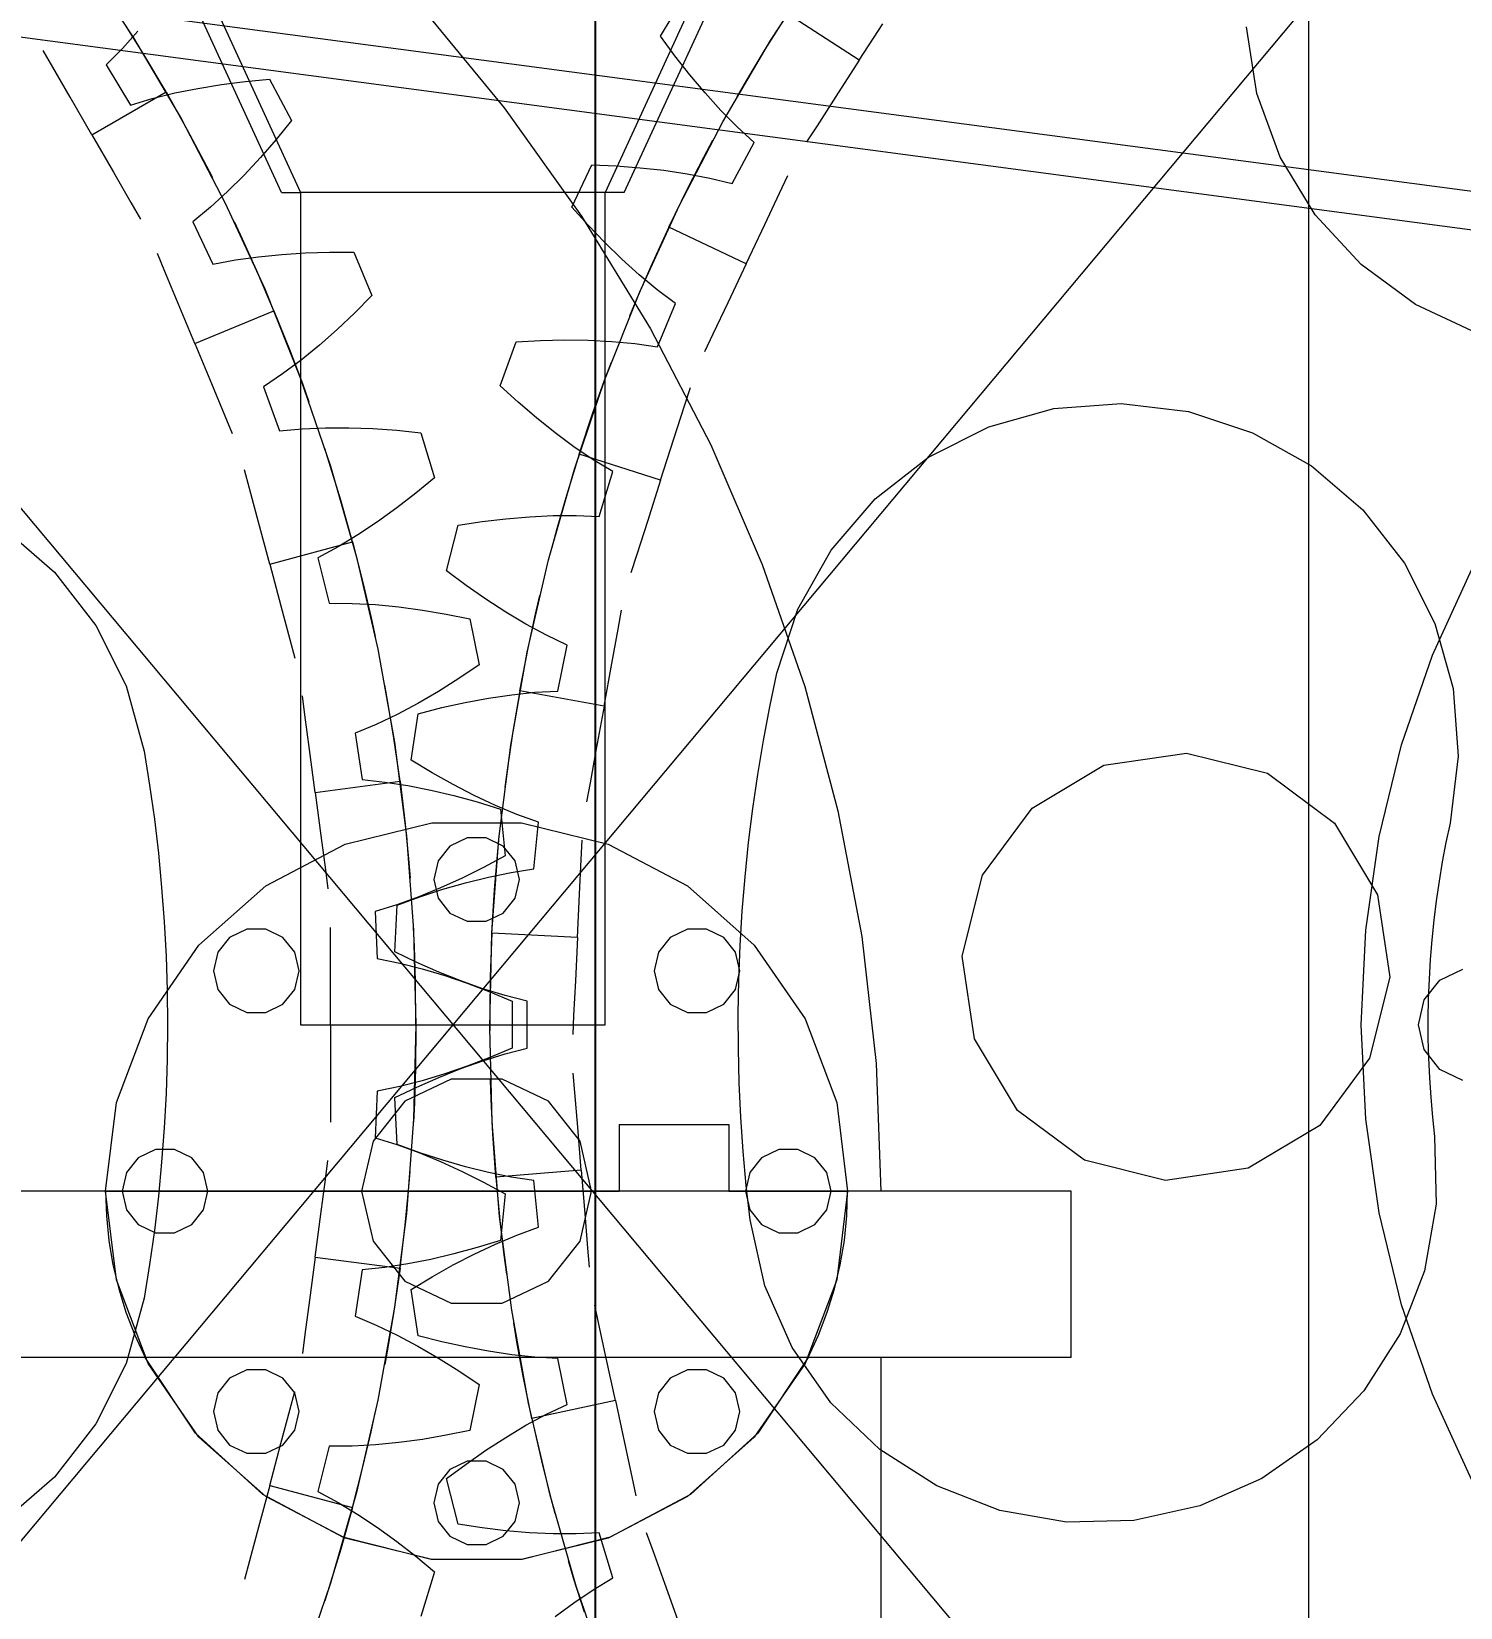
# Model space of a CAD drawing. Header units: millimetres. Extents: x -1970 to 59977, y -50268 to 6837.
# Drawn here: x 25639.6 to 25940, y 1602.5 to 1933.8 of the extents above; entities that cross this region are included whole.
import ezdxf

# ---------------------------------------------------------------- set-up
doc = ezdxf.new("R2010")
doc.units = ezdxf.units.MM
doc.layers.add('COTAS_P', color=1, linetype='Continuous', lineweight=0)
doc.layers.add('lateral_briquetadora', color=7, linetype='Continuous', lineweight=0)
doc.dimstyles.new('R19_100', dxfattribs={"dimtxt": 250, "dimasz": 150, "dimexe": 150, "dimexo": 80, "dimgap": 100, "dimtad": 1, "dimtih": 1, "dimtoh": 1, "dimdsep": 46, "dimcen": 0.09, "dimadec": 0, "dimazin": 0, "dimtfac": 1, "dimtdec": 4, "dimtofl": 0, "dimtmove": 0, "dimatfit": 3, "dimfxl": 1, "dimtolj": 1, "dimtzin": 0, "dimarcsym": 0})

# ---------------------------------------------------------------- blocks, each defined once
blk = doc.blocks.new('*D5')
at = {"layer": 'COTAS_P', "color": 0, "lineweight": -2, "transparency": 16777216}
for p, q in [((25438.19, 3195.06), (25908.19, 3195.06)), ((25758.19, 150), (25758.19, 3045.06)), ((25438.19, 0), (25908.19, 0))]:
    blk.add_line(p, q, dxfattribs=at)
at = {"layer": 'COTAS_P', "color": 0, "transparency": 16777216}
for points in [[(25733.19, 3045.06), (25783.19, 3045.06), (25758.19, 3195.06)], [(25733.19, 150), (25783.19, 150), (25758.19, 0)]]:
    blk.add_solid(points, dxfattribs=at)
at = {"layer": 'Defpoints', "color": 0, "transparency": 16777216}
for p in [(25358.19, 3195.06), (25758.19, 3195.06), (25358.19, 0)]:
    blk.add_point(p, dxfattribs=at)
blk = doc.blocks.new('*D6')
at = {"layer": 'COTAS_P', "color": 0, "lineweight": -2, "transparency": 16777216}
for p, q in [((25128.19, 1262), (25128.19, 2232)), ((27628.19, 1262), (27628.19, 2232)), ((25278.19, 2082), (27478.19, 2082))]:
    blk.add_line(p, q, dxfattribs=at)
at = {"layer": 'COTAS_P', "color": 0, "transparency": 16777216}
for points in [[(25278.19, 2107), (25278.19, 2057), (25128.19, 2082)], [(27478.19, 2107), (27478.19, 2057), (27628.19, 2082)]]:
    blk.add_solid(points, dxfattribs=at)
at = {"layer": 'Defpoints', "color": 0, "transparency": 16777216}
for p in [(27628.19, 2082), (25128.19, 1182), (27628.19, 1182)]:
    blk.add_point(p, dxfattribs=at)

msp = doc.modelspace()

# ---------------------------------------------------------------- linework, layer by layer
at = {"layer": 'lateral_briquetadora'}
for p, q in [((25692.187, 1900), (25609.187, 2080)), ((25613.187, 2080), (25696.187, 1900)), ((25843.187, 2080), (25760.187, 1900)), ((25764.187, 1900), (25847.187, 2080)), ((27115.163, 1744.478), (25368.852, 1976.313)), ((27114.11, 1736.548), (25367.799, 1968.382)), ((25650.131, 1949.08), (25661.067, 1932.486)), ((25794.978, 1931.959), (25805.888, 1948.57)), ((25548.187, 1940), (25908.187, 1510)), ((25908.187, 1940), (25548.187, 1510)), ((25721.063, 1939.592), (25738.977, 1917.784)), ((25771.864, 1932.823), (25776.934, 1941.281)), ((25908.187, 1510), (25908.187, 1940)), ((25663.237, 1928.964), (25659.378, 1935.172)), ((25798.521, 1937.557), (25793.672, 1929.841)), ((25813.649, 1927.803), (25798.521, 1937.557)), ((25813.649, 1927.803), (25818.586, 1935.461)), ((25661.966, 1933.879), (25658.707, 1930.245)), ((25661.067, 1932.486), (25671.149, 1915.36)), ((25774.892, 1928.701), (25771.864, 1932.823)), ((25784.923, 1914.816), (25794.978, 1931.959)), ((25897.257, 1920.774), (25895.082, 1934.819)), ((25644.087, 1926.344), (25642.06, 1929.856)), ((25658.707, 1930.245), (25655.317, 1926.816)), ((25667.885, 1921.125), (25663.237, 1928.964)), ((25778.015, 1924.725), (25774.892, 1928.701)), ((25793.672, 1929.841), (25789.913, 1923.572)), ((25647.741, 1920.016), (25644.087, 1926.344)), ((25655.317, 1926.816), (25660.381, 1918.368)), ((25813.649, 1927.803), (25808.711, 1920.145)), ((25669.744, 1920.902), (25674.586, 1921.874)), ((25674.586, 1921.874), (25679.52, 1922.673)), ((25679.52, 1922.673), (25684.536, 1923.307)), ((25684.536, 1923.307), (25689.629, 1923.786)), ((25689.629, 1923.786), (25694.277, 1915.089)), ((25781.237, 1920.903), (25778.015, 1924.725)), ((25789.913, 1923.572), (25787.876, 1920.06)), ((25652.297, 1912.125), (25647.741, 1920.016)), ((25652.297, 1912.125), (25667.885, 1921.125)), ((25660.381, 1918.368), (25665.003, 1919.742)), ((25665.003, 1919.742), (25669.744, 1920.902)), ((25667.885, 1921.125), (25672.35, 1913.18)), ((25784.56, 1917.249), (25781.237, 1920.903)), ((25808.711, 1920.145), (25804.752, 1914.004)), ((25902.13, 1907.423), (25897.257, 1920.774)), ((25671.149, 1915.36), (25680.35, 1897.745)), ((25738.977, 1917.784), (25755.219, 1895)), ((25787.993, 1913.78), (25784.56, 1917.249)), ((25652.297, 1912.125), (25656.852, 1904.234)), ((25672.35, 1913.18), (25675.797, 1906.734)), ((25694.277, 1915.089), (25691.051, 1911.12)), ((25775.75, 1897.187), (25784.923, 1914.816)), ((25791.547, 1910.521), (25787.993, 1913.78)), ((25804.752, 1914.004), (25802.554, 1910.596)), ((25691.051, 1911.12), (25687.736, 1907.302)), ((25780.927, 1907.404), (25782.834, 1910.988)), ((25786.904, 1901.835), (25791.547, 1910.521)), ((25675.797, 1906.734), (25677.659, 1903.127)), ((25687.736, 1907.302), (25684.331, 1903.643)), ((25753.209, 1896.897), (25757.426, 1905.811)), ((25757.426, 1905.811), (25762.535, 1905.583)), ((25762.535, 1905.583), (25767.577, 1905.196)), ((25777.589, 1900.901), (25780.927, 1907.404)), ((25909.514, 1895.279), (25902.13, 1907.423)), ((25656.852, 1904.234), (25660.506, 1897.906)), ((25684.331, 1903.643), (25680.832, 1900.157)), ((25767.577, 1905.196), (25772.544, 1904.64)), ((25772.544, 1904.64), (25777.428, 1903.907)), ((25777.428, 1903.907), (25782.22, 1902.98)), ((25782.22, 1902.98), (25786.904, 1901.835)), ((25796.888, 1899.855), (25798.622, 1903.52)), ((25680.832, 1900.157), (25677.233, 1896.86)), ((25692.187, 1900), (25696.187, 1900)), ((25760.187, 1900), (25696.187, 1900)), ((25696.187, 1900), (25696.187, 1725)), ((25764.187, 1900), (25760.187, 1900)), ((25760.187, 1725), (25760.187, 1900)), ((25773.597, 1892.708), (25777.589, 1900.901)), ((25793.764, 1893.249), (25796.888, 1899.855)), ((25660.506, 1897.906), (25662.533, 1894.394)), ((25677.233, 1896.86), (25673.523, 1893.78)), ((25680.35, 1897.745), (25688.648, 1879.686)), ((25756.627, 1893.091), (25753.209, 1896.897)), ((25767.481, 1879.115), (25775.75, 1897.187)), ((25673.523, 1893.78), (25677.734, 1884.876)), ((25683.978, 1890.144), (25682.25, 1893.818)), ((25755.219, 1895), (25769.717, 1871.338)), ((25760.125, 1889.44), (25756.627, 1893.091)), ((25773.597, 1892.708), (25769.796, 1884.426)), ((25789.869, 1885.012), (25773.597, 1892.708)), ((25789.869, 1885.012), (25793.764, 1893.249)), ((25919.126, 1884.809), (25909.514, 1895.279)), ((25686.993, 1883.486), (25683.978, 1890.144)), ((25763.705, 1885.953), (25760.125, 1889.44)), ((25667.665, 1883.388), (25666.114, 1887.134)), ((25677.734, 1884.876), (25682.469, 1885.79)), ((25682.469, 1885.79), (25687.301, 1886.481)), ((25687.301, 1886.481), (25692.216, 1886.973)), ((25692.216, 1886.973), (25697.204, 1887.284)), ((25697.204, 1887.284), (25702.258, 1887.424)), ((25702.258, 1887.424), (25707.373, 1887.401)), ((25707.373, 1887.401), (25711.147, 1878.29)), ((25767.371, 1882.642), (25763.705, 1885.953)), ((25670.462, 1876.637), (25667.665, 1883.388)), ((25690.578, 1875.108), (25686.993, 1883.486)), ((25769.796, 1884.426), (25766.888, 1877.72)), ((25771.127, 1879.526), (25767.371, 1882.642)), ((25789.869, 1885.012), (25785.973, 1876.776)), ((25930.595, 1876.416), (25919.126, 1884.809)), ((25688.648, 1879.686), (25696.02, 1861.23)), ((25760.138, 1860.648), (25767.481, 1879.115)), ((25774.984, 1876.632), (25771.127, 1879.526)), ((25673.948, 1868.219), (25670.462, 1876.637)), ((25711.147, 1878.29), (25707.546, 1874.657)), ((25766.888, 1877.72), (25765.327, 1873.972)), ((25771.215, 1867.532), (25774.984, 1876.632)), ((25785.973, 1876.776), (25782.849, 1870.17)), ((25943.482, 1870.421), (25930.595, 1876.416)), ((25673.948, 1868.219), (25690.578, 1875.108)), ((25690.578, 1875.108), (25693.968, 1866.648)), ((25707.546, 1874.657), (25703.873, 1871.182)), ((25703.873, 1871.182), (25700.126, 1867.875)), ((25741.488, 1868.6), (25746.596, 1868.874)), ((25746.596, 1868.874), (25751.651, 1868.982)), ((25751.651, 1868.982), (25756.648, 1868.916)), ((25756.648, 1868.916), (25761.581, 1868.665)), ((25769.717, 1871.338), (25782.41, 1846.9)), ((25782.849, 1870.17), (25781.115, 1866.505)), ((25673.948, 1868.219), (25677.435, 1859.801)), ((25693.968, 1866.648), (25696.544, 1859.807)), ((25700.126, 1867.875), (25696.303, 1864.748)), ((25738.166, 1859.315), (25741.488, 1868.6)), ((25761.581, 1868.665), (25766.441, 1868.213)), ((25766.441, 1868.213), (25771.215, 1867.532)), ((25696.303, 1864.748), (25692.398, 1861.82)), ((25760.09, 1860.517), (25761.512, 1864.319)), ((25677.435, 1859.801), (25680.232, 1853.051)), ((25692.398, 1861.82), (25688.404, 1859.118)), ((25688.404, 1859.118), (25691.722, 1849.845)), ((25696.02, 1861.23), (25702.448, 1842.425)), ((25696.544, 1859.807), (25697.919, 1855.988)), ((25741.941, 1855.863), (25738.166, 1859.315)), ((25753.74, 1841.832), (25760.138, 1860.648)), ((25757.628, 1853.634), (25760.09, 1860.517)), ((25776.9, 1855.116), (25778.14, 1858.976)), ((25745.78, 1852.572), (25741.941, 1855.863)), ((25854.557, 1854.548), (25868.729, 1855.619)), ((25868.729, 1855.619), (25882.838, 1853.905)), ((25680.232, 1853.051), (25681.783, 1849.304)), ((25749.684, 1849.453), (25745.78, 1852.572)), ((25754.74, 1844.99), (25757.628, 1853.634)), ((25774.664, 1848.159), (25776.9, 1855.116)), ((25840.866, 1850.733), (25854.557, 1854.548)), ((25882.838, 1853.905), (25896.341, 1849.471)), ((25691.722, 1849.845), (25696.523, 1850.29)), ((25696.523, 1850.29), (25701.4, 1850.504)), ((25701.4, 1850.504), (25706.339, 1850.512)), ((25706.339, 1850.512), (25711.333, 1850.333)), ((25711.333, 1850.333), (25716.377, 1849.977)), ((25716.377, 1849.977), (25721.465, 1849.452)), ((25721.465, 1849.452), (25724.328, 1840.015)), ((25753.657, 1846.517), (25749.684, 1849.453)), ((25828.183, 1844.32), (25840.866, 1850.733)), ((25896.341, 1849.471), (25908.72, 1842.488)), ((25702.49, 1842.292), (25701.256, 1846.159)), ((25757.7, 1843.784), (25753.657, 1846.517)), ((25771.877, 1839.484), (25774.664, 1848.159)), ((25782.41, 1846.9), (25793.244, 1821.79)), ((25702.448, 1842.425), (25707.915, 1823.318)), ((25704.61, 1835.296), (25702.49, 1842.292)), ((25754.74, 1844.99), (25752.053, 1836.283)), ((25771.877, 1839.484), (25754.74, 1844.99)), ((25761.822, 1841.282), (25757.7, 1843.784)), ((25816.994, 1835.556), (25828.183, 1844.32)), ((25908.72, 1842.488), (25919.498, 1833.225)), ((25685.435, 1837.722), (25684.385, 1841.639)), ((25724.328, 1840.015), (25720.388, 1836.753)), ((25748.303, 1822.717), (25753.74, 1841.832)), ((25758.963, 1831.857), (25761.822, 1841.282)), ((25771.877, 1839.484), (25769.09, 1830.809)), ((25687.326, 1830.664), (25685.435, 1837.722)), ((25720.388, 1836.753), (25716.393, 1833.655)), ((25752.053, 1836.283), (25750.045, 1829.254)), ((25707.071, 1826.522), (25704.61, 1835.296)), ((25716.393, 1833.655), (25712.34, 1830.73)), ((25807.731, 1824.777), (25816.994, 1835.556)), ((25919.498, 1833.225), (25928.263, 1822.036)), ((25633.684, 1829.456), (25644.429, 1820.153)), ((25689.684, 1821.863), (25687.326, 1830.664)), ((25712.34, 1830.73), (25708.228, 1827.994)), ((25726.879, 1820.439), (25729.275, 1830.005)), ((25729.275, 1830.005), (25734.331, 1830.778)), ((25734.331, 1830.778), (25739.352, 1831.382)), ((25739.352, 1831.382), (25744.331, 1831.806)), ((25744.331, 1831.806), (25749.265, 1832.04)), ((25750.045, 1829.254), (25748.986, 1825.335)), ((25749.265, 1832.04), (25754.146, 1832.066)), ((25754.146, 1832.066), (25758.963, 1831.857)), ((25769.09, 1830.809), (25766.855, 1823.853)), ((25689.684, 1821.863), (25707.071, 1826.522)), ((25708.228, 1827.994), (25704.055, 1825.462)), ((25707.071, 1826.522), (25709.327, 1817.692)), ((25704.055, 1825.462), (25699.815, 1823.165)), ((25699.815, 1823.165), (25702.208, 1813.611)), ((25707.915, 1823.318), (25712.407, 1803.959)), ((25743.841, 1803.351), (25748.303, 1822.717)), ((25766.855, 1823.853), (25765.614, 1819.992)), ((25800.748, 1812.398), (25807.731, 1824.777)), ((25644.429, 1820.153), (25653.152, 1808.933)), ((25689.684, 1821.863), (25692.043, 1813.062)), ((25730.974, 1817.374), (25726.879, 1820.439)), ((25793.244, 1821.79), (25802.172, 1796.116)), ((25928.263, 1822.036), (25934.676, 1809.353)), ((25934.158, 1802.677), (25942.42, 1820.769)), ((25709.327, 1817.692), (25710.988, 1810.574)), ((25735.117, 1814.475), (25730.974, 1817.374)), ((25692.043, 1813.062), (25693.934, 1806.004)), ((25702.208, 1813.611), (25707.03, 1813.583)), ((25707.03, 1813.583), (25711.904, 1813.318)), ((25711.904, 1813.318), (25716.82, 1812.843)), ((25716.82, 1812.843), (25721.773, 1812.174)), ((25739.308, 1811.754), (25735.117, 1814.475)), ((25745.55, 1811.311), (25746.464, 1815.266)), ((25710.988, 1810.574), (25711.853, 1806.608)), ((25721.773, 1812.174), (25726.758, 1811.325)), ((25726.758, 1811.325), (25731.77, 1810.305)), ((25731.77, 1810.305), (25733.694, 1800.633)), ((25743.549, 1809.222), (25739.308, 1811.754)), ((25747.842, 1806.898), (25743.549, 1809.222)), ((25744.008, 1804.166), (25745.55, 1811.311)), ((25762.921, 1808.15), (25763.647, 1812.14)), ((25796.314, 1798.895), (25800.748, 1812.398)), ((25934.676, 1809.353), (25938.491, 1795.662)), ((25653.152, 1808.933), (25659.519, 1796.226)), ((25693.934, 1806.004), (25694.983, 1802.087)), ((25752.189, 1804.812), (25747.842, 1806.898)), ((25761.613, 1800.961), (25762.921, 1808.15)), ((25712.407, 1803.959), (25715.913, 1784.398)), ((25740.366, 1783.784), (25743.841, 1803.351)), ((25742.273, 1795.219), (25744.008, 1804.166)), ((25750.267, 1795.152), (25752.189, 1804.812)), ((25927.653, 1783.882), (25934.158, 1802.677)), ((25733.694, 1800.633), (25729.454, 1797.772)), ((25759.982, 1791.997), (25761.613, 1800.961)), ((25659.519, 1796.226), (25663.285, 1782.522)), ((25714.597, 1792.432), (25713.878, 1796.427)), ((25729.454, 1797.772), (25725.173, 1795.081)), ((25794.819, 1791.827), (25796.314, 1798.895)), ((25802.172, 1796.116), (25809.156, 1769.987)), ((25697.092, 1790.127), (25696.562, 1794.148)), ((25725.173, 1795.081), (25720.853, 1792.568)), ((25725.86, 1791.664), (25730.797, 1792.757)), ((25730.797, 1792.757), (25735.711, 1793.667)), ((25735.711, 1793.667), (25740.598, 1794.384)), ((25740.598, 1794.384), (25745.453, 1794.888)), ((25742.273, 1795.219), (25740.746, 1786.235)), ((25759.982, 1791.997), (25742.273, 1795.219)), ((25745.453, 1794.888), (25750.267, 1795.152)), ((25938.491, 1795.662), (25939.562, 1781.49)), ((25698.046, 1782.883), (25697.092, 1790.127)), ((25716.493, 1790.247), (25712.092, 1788.137)), ((25715.786, 1785.22), (25714.597, 1792.432)), ((25720.853, 1792.568), (25716.493, 1790.247)), ((25719.457, 1780.645), (25720.904, 1790.399)), ((25720.904, 1790.399), (25725.86, 1791.664)), ((25759.982, 1791.997), (25758.351, 1783.033)), ((25793.474, 1784.728), (25794.819, 1791.827)), ((25712.092, 1788.137), (25707.648, 1786.266)), ((25707.648, 1786.266), (25709.093, 1776.524)), ((25740.746, 1786.235), (25739.672, 1779.005)), ((25699.235, 1773.849), (25698.046, 1782.883)), ((25717.081, 1776.199), (25715.786, 1785.22)), ((25715.913, 1784.398), (25718.424, 1764.683)), ((25737.887, 1764.065), (25740.366, 1783.784)), ((25758.351, 1783.033), (25757.043, 1775.844)), ((25792.28, 1777.603), (25793.474, 1784.728)), ((25922.963, 1764.554), (25927.653, 1783.882)), ((25663.285, 1782.522), (25664.432, 1775.389)), ((25723.832, 1777.995), (25719.457, 1780.645)), ((25850.015, 1770.524), (25865.076, 1779.551)), ((25865.076, 1779.551), (25882.444, 1782.127)), ((25882.444, 1782.127), (25899.476, 1777.861)), ((25939.562, 1781.49), (25937.848, 1767.381)), ((25699.235, 1773.849), (25717.081, 1776.199)), ((25709.093, 1776.524), (25713.889, 1776.024)), ((25713.889, 1776.024), (25718.713, 1775.282)), ((25717.081, 1776.199), (25718.165, 1767.151)), ((25728.239, 1775.517), (25723.832, 1777.995)), ((25739.672, 1779.005), (25739.134, 1774.981)), ((25791.239, 1770.453), (25792.28, 1777.603)), ((25899.476, 1777.861), (25913.578, 1767.401)), ((25664.432, 1775.389), (25665.427, 1768.233)), ((25699.235, 1773.849), (25700.424, 1764.816)), ((25718.713, 1775.282), (25723.559, 1774.327)), ((25723.559, 1774.327), (25728.423, 1773.176)), ((25732.678, 1773.219), (25728.239, 1775.517)), ((25728.423, 1773.176), (25733.3, 1771.843)), ((25737.146, 1771.115), (25732.678, 1773.219)), ((25757.043, 1775.844), (25756.317, 1771.854)), ((25733.3, 1771.843), (25738.188, 1770.336)), ((25741.646, 1769.223), (25737.146, 1771.115)), ((25738.188, 1770.336), (25739.154, 1760.522)), ((25790.349, 1763.283), (25791.239, 1770.453)), ((25809.156, 1769.987), (25814.166, 1743.516)), ((25839.556, 1756.421), (25850.015, 1770.524)), ((25665.427, 1768.233), (25666.269, 1761.057)), ((25705.527, 1762.931), (25723.785, 1767.431)), ((25718.165, 1767.151), (25718.883, 1759.876)), ((25723.785, 1767.431), (25742.588, 1767.431)), ((25746.177, 1767.573), (25741.646, 1769.223)), ((25742.588, 1767.431), (25760.846, 1762.931)), ((25745.211, 1757.771), (25746.177, 1767.573)), ((25913.578, 1767.401), (25922.605, 1752.341)), ((25937.848, 1767.381), (25936.99, 1763.327)), ((25688.878, 1754.193), (25705.527, 1762.931)), ((25700.424, 1764.816), (25701.378, 1757.571)), ((25718.424, 1764.683), (25719.933, 1744.867)), ((25731.184, 1764.294), (25727.575, 1762.556)), ((25735.189, 1764.294), (25731.184, 1764.294)), ((25738.798, 1762.556), (25735.189, 1764.294)), ((25736.409, 1744.247), (25737.887, 1764.065)), ((25737.558, 1760.629), (25737.948, 1764.669)), ((25755.193, 1759.762), (25755.392, 1763.812)), ((25760.846, 1762.931), (25777.496, 1754.193)), ((25789.612, 1756.096), (25790.349, 1763.283)), ((25920.133, 1744.867), (25922.963, 1764.554)), ((25936.99, 1763.327), (25936.219, 1759.256)), ((25666.269, 1761.057), (25666.959, 1753.865)), ((25718.883, 1759.876), (25719.223, 1755.831)), ((25727.575, 1762.556), (25725.078, 1759.425)), ((25739.154, 1760.522), (25734.654, 1758.091)), ((25736.962, 1753.343), (25737.558, 1760.629)), ((25741.295, 1759.425), (25738.798, 1762.556)), ((25754.834, 1752.464), (25755.193, 1759.762)), ((25701.378, 1757.571), (25701.907, 1753.551)), ((25725.078, 1759.425), (25724.187, 1755.52)), ((25734.654, 1758.091), (25730.131, 1755.832)), ((25735.663, 1756.059), (25740.445, 1757.037)), ((25740.445, 1757.037), (25745.211, 1757.771)), ((25742.187, 1755.52), (25741.295, 1759.425)), ((25835.29, 1739.389), (25839.556, 1756.421)), ((25936.219, 1759.256), (25935.534, 1755.169)), ((25666.959, 1753.865), (25667.496, 1746.66)), ((25674.803, 1741.724), (25688.878, 1754.193)), ((25725.585, 1753.754), (25721.019, 1751.872)), ((25721.263, 1751.909), (25726.069, 1753.48)), ((25724.187, 1755.52), (25725.078, 1751.615)), ((25730.131, 1755.832), (25725.585, 1753.754)), ((25726.069, 1753.48), (25730.87, 1754.867)), ((25730.87, 1754.867), (25735.663, 1756.059)), ((25736.409, 1744.247), (25736.962, 1753.343)), ((25741.295, 1751.615), (25742.187, 1755.52)), ((25777.496, 1754.193), (25791.57, 1741.724)), ((25789.027, 1748.895), (25789.612, 1756.096)), ((25935.534, 1755.169), (25934.937, 1751.069)), ((25716.432, 1750.204), (25711.825, 1748.777)), ((25715.971, 1740.314), (25716.455, 1750.164)), ((25721.019, 1751.872), (25716.432, 1750.204)), ((25716.455, 1750.164), (25721.263, 1751.909)), ((25725.078, 1751.615), (25727.575, 1748.484)), ((25738.798, 1748.484), (25741.295, 1751.615)), ((25754.387, 1743.364), (25754.834, 1752.464)), ((25922.605, 1752.341), (25925.181, 1734.973)), ((25934.937, 1751.069), (25934.427, 1746.957)), ((25667.496, 1746.66), (25667.88, 1739.446)), ((25711.825, 1748.777), (25712.309, 1738.94)), ((25727.575, 1748.484), (25731.184, 1746.746)), ((25731.184, 1746.746), (25735.189, 1746.746)), ((25735.189, 1746.746), (25738.798, 1748.484)), ((25788.596, 1741.683), (25789.027, 1748.895)), ((25934.427, 1746.957), (25934.004, 1742.835)), ((25681.246, 1743.366), (25678.748, 1740.235)), ((25684.854, 1745.104), (25681.246, 1743.366)), ((25688.86, 1745.104), (25684.854, 1745.104)), ((25692.468, 1743.366), (25688.86, 1745.104)), ((25694.966, 1740.235), (25692.468, 1743.366)), ((25702.437, 1741.418), (25702.437, 1745.473)), ((25720.093, 1741.418), (25719.902, 1745.473)), ((25719.933, 1744.867), (25720.437, 1725)), ((25735.937, 1724.379), (25736.409, 1744.247)), ((25736.409, 1744.247), (25736.068, 1735.14)), ((25754.387, 1743.364), (25736.409, 1744.247)), ((25754.387, 1743.364), (25753.94, 1734.263)), ((25773.905, 1743.366), (25771.407, 1740.235)), ((25777.514, 1745.104), (25773.905, 1743.366)), ((25781.519, 1745.104), (25777.514, 1745.104)), ((25785.128, 1743.366), (25781.519, 1745.104)), ((25787.625, 1740.235), (25785.128, 1743.366)), ((25814.166, 1743.516), (25817.18, 1716.815)), ((25919.187, 1725), (25920.133, 1744.867)), ((25664.121, 1726.248), (25674.803, 1741.724)), ((25678.748, 1740.235), (25677.857, 1736.33)), ((25695.857, 1736.33), (25694.966, 1740.235)), ((25702.437, 1734.112), (25702.437, 1741.418)), ((25720.585, 1738.107), (25715.971, 1740.314)), ((25720.331, 1734.112), (25720.093, 1741.418)), ((25771.407, 1740.235), (25770.516, 1736.33)), ((25788.516, 1736.33), (25787.625, 1740.235)), ((25788.318, 1734.463), (25788.596, 1741.683)), ((25791.57, 1741.724), (25802.252, 1726.248)), ((25934.004, 1742.835), (25933.669, 1738.704)), ((25667.88, 1739.446), (25668.11, 1732.224)), ((25677.857, 1736.33), (25678.748, 1732.425)), ((25694.966, 1732.425), (25695.857, 1736.33)), ((25712.309, 1738.94), (25717.033, 1737.973)), ((25717.033, 1737.973), (25721.761, 1736.762)), ((25725.214, 1736.072), (25720.585, 1738.107)), ((25721.761, 1736.762), (25726.49, 1735.336)), ((25770.516, 1736.33), (25771.407, 1732.425)), ((25787.625, 1732.425), (25788.516, 1736.33)), ((25837.866, 1722.021), (25835.29, 1739.389)), ((25933.669, 1738.704), (25933.421, 1734.568)), ((25935.705, 1734.382), (25940.516, 1736.699)), ((25702.437, 1725), (25702.437, 1734.112)), ((25720.437, 1725), (25720.331, 1734.112)), ((25729.856, 1734.22), (25725.214, 1736.072)), ((25726.49, 1735.336), (25731.217, 1733.714)), ((25734.509, 1732.564), (25729.856, 1734.22)), ((25731.217, 1733.714), (25735.941, 1731.909)), ((25736.068, 1735.14), (25735.947, 1727.832)), ((25753.94, 1734.263), (25753.582, 1726.965)), ((25788.194, 1727.24), (25788.318, 1734.463)), ((25925.181, 1734.973), (25920.915, 1717.941)), ((25932.375, 1730.207), (25935.705, 1734.382)), ((25933.421, 1734.568), (25933.262, 1730.428)), ((25668.11, 1732.224), (25668.187, 1725)), ((25678.748, 1732.425), (25681.246, 1729.293)), ((25692.468, 1729.293), (25694.966, 1732.425)), ((25739.172, 1731.123), (25734.509, 1732.564)), ((25735.941, 1731.909), (25740.657, 1729.931)), ((25743.843, 1729.925), (25739.172, 1731.123)), ((25740.657, 1729.931), (25740.657, 1720.069)), ((25743.843, 1720.075), (25743.843, 1729.925)), ((25771.407, 1732.425), (25773.905, 1729.293)), ((25785.128, 1729.293), (25787.625, 1732.425)), ((25931.187, 1725), (25932.375, 1730.207)), ((25933.262, 1730.428), (25933.191, 1726.285)), ((25681.246, 1729.293), (25684.854, 1727.555)), ((25684.854, 1727.555), (25688.86, 1727.555)), ((25688.86, 1727.555), (25692.468, 1729.293)), ((25735.947, 1727.832), (25735.938, 1723.772)), ((25753.582, 1726.965), (25753.383, 1722.915)), ((25773.905, 1729.293), (25777.514, 1727.555)), ((25777.514, 1727.555), (25781.519, 1727.555)), ((25781.519, 1727.555), (25785.128, 1729.293)), ((25788.223, 1720.015), (25788.194, 1727.24)), ((25657.453, 1708.667), (25664.121, 1726.248)), ((25668.187, 1725), (25668.11, 1717.776)), ((25696.187, 1725), (25760.187, 1725)), ((25702.437, 1725), (25720.437, 1725)), ((25702.437, 1725), (25702.437, 1715.888)), ((25720.437, 1725), (25719.933, 1705.133)), ((25720.437, 1725), (25720.331, 1715.888)), ((25736.472, 1704.513), (25735.937, 1724.379)), ((25802.252, 1726.248), (25808.92, 1708.667)), ((25920.133, 1705.133), (25919.187, 1725)), ((25932.375, 1719.793), (25931.187, 1725)), ((25933.191, 1726.285), (25933.208, 1722.141)), ((25740.657, 1720.069), (25735.941, 1718.091)), ((25739.172, 1718.877), (25743.843, 1720.075)), ((25788.406, 1712.792), (25788.223, 1720.015)), ((25846.893, 1706.961), (25837.866, 1722.021)), ((25935.705, 1715.618), (25932.375, 1719.793)), ((25933.208, 1722.141), (25933.312, 1717.999)), ((25668.11, 1717.776), (25667.88, 1710.554)), ((25729.856, 1715.78), (25734.509, 1717.436)), ((25735.941, 1718.091), (25731.217, 1716.286)), ((25734.509, 1717.436), (25739.172, 1718.877)), ((25817.18, 1716.815), (25818.187, 1690)), ((25920.915, 1717.941), (25910.456, 1703.838)), ((25933.312, 1717.999), (25933.505, 1713.859)), ((25702.437, 1715.888), (25702.437, 1708.582)), ((25721.761, 1713.238), (25717.033, 1712.027)), ((25727.806, 1713.574), (25718.111, 1708.905)), ((25720.331, 1715.888), (25720.093, 1708.582)), ((25720.585, 1711.893), (25725.214, 1713.928)), ((25726.49, 1714.664), (25721.761, 1713.238)), ((25725.214, 1713.928), (25729.856, 1715.78)), ((25731.217, 1716.286), (25726.49, 1714.664)), ((25738.567, 1713.574), (25727.806, 1713.574)), ((25736.249, 1709.336), (25736.108, 1713.393)), ((25748.263, 1708.905), (25738.567, 1713.574)), ((25753.847, 1710.779), (25753.515, 1714.821)), ((25933.505, 1713.859), (25933.786, 1709.725)), ((25940.516, 1713.301), (25935.705, 1715.618)), ((25667.88, 1710.554), (25667.496, 1703.34)), ((25712.309, 1711.06), (25711.825, 1701.223)), ((25717.033, 1712.027), (25712.309, 1711.06)), ((25715.971, 1709.686), (25720.585, 1711.893)), ((25754.444, 1703.497), (25753.847, 1710.779)), ((25788.742, 1705.575), (25788.406, 1712.792)), ((25655.187, 1690), (25657.453, 1708.667)), ((25702.437, 1708.582), (25702.437, 1704.527)), ((25718.111, 1708.905), (25711.401, 1700.491)), ((25716.455, 1699.836), (25715.971, 1709.686)), ((25720.093, 1708.582), (25719.902, 1704.527)), ((25736.609, 1702.036), (25736.249, 1709.336)), ((25754.972, 1700.491), (25748.263, 1708.905)), ((25808.92, 1708.667), (25811.187, 1690)), ((25860.996, 1696.502), (25846.893, 1706.961)), ((25933.786, 1709.725), (25934.154, 1705.598)), ((25667.496, 1703.34), (25666.959, 1696.135)), ((25719.933, 1705.133), (25718.424, 1685.317)), ((25738.012, 1684.699), (25736.472, 1704.513)), ((25755.188, 1694.416), (25754.444, 1703.497)), ((25763.187, 1704), (25786.187, 1704)), ((25763.187, 1704), (25763.187, 1690)), ((25786.187, 1704), (25786.187, 1690)), ((25789.231, 1698.367), (25788.742, 1705.575)), ((25910.456, 1703.838), (25895.396, 1694.812)), ((25922.963, 1685.446), (25920.133, 1705.133)), ((25934.154, 1705.598), (25934.61, 1701.479)), ((25711.401, 1700.491), (25709.007, 1690)), ((25711.825, 1701.223), (25716.432, 1699.796)), ((25721.263, 1698.091), (25716.455, 1699.836)), ((25737.249, 1692.945), (25736.609, 1702.036)), ((25757.367, 1690), (25754.972, 1700.491)), ((25934.61, 1701.479), (25934.933, 1687.271)), ((25662.055, 1697.036), (25659.558, 1693.905)), ((25665.664, 1698.774), (25662.055, 1697.036)), ((25669.669, 1698.774), (25665.664, 1698.774)), ((25673.278, 1697.036), (25669.669, 1698.774)), ((25675.775, 1693.905), (25673.278, 1697.036)), ((25716.432, 1699.796), (25721.019, 1698.128)), ((25721.019, 1698.128), (25725.585, 1696.246)), ((25726.069, 1696.52), (25721.263, 1698.091)), ((25730.87, 1695.133), (25726.069, 1696.52)), ((25789.874, 1691.171), (25789.231, 1698.367)), ((25793.095, 1697.036), (25790.598, 1693.905)), ((25796.704, 1698.774), (25793.095, 1697.036)), ((25800.709, 1698.774), (25796.704, 1698.774)), ((25804.318, 1697.036), (25800.709, 1698.774)), ((25806.815, 1693.905), (25804.318, 1697.036)), ((25878.028, 1692.235), (25860.996, 1696.502)), ((25659.558, 1693.905), (25658.667, 1690)), ((25666.959, 1696.135), (25666.269, 1688.943)), ((25676.667, 1690), (25675.775, 1693.905)), ((25701.378, 1692.429), (25701.907, 1696.449)), ((25718.883, 1690.124), (25719.223, 1694.169)), ((25725.585, 1696.246), (25730.131, 1694.168)), ((25730.131, 1694.168), (25734.654, 1691.909)), ((25735.663, 1693.941), (25730.87, 1695.133)), ((25740.445, 1692.963), (25735.663, 1693.941)), ((25755.188, 1694.416), (25737.249, 1692.945)), ((25755.188, 1694.416), (25755.933, 1685.335)), ((25790.598, 1693.905), (25789.707, 1690)), ((25807.707, 1690), (25806.815, 1693.905)), ((25895.396, 1694.812), (25878.028, 1692.235)), ((25818.187, 1690), (24878.187, 1690)), ((25655.187, 1690), (25421.057, 1690)), ((25858.187, 1690), (25499.651, 1690)), ((25763.187, 1690), (25501.187, 1690)), ((25655.187, 1690), (25763.187, 1690)), ((25655.187, 1690), (25655.359, 1684.819)), ((25657.453, 1671.333), (25655.187, 1690)), ((25658.667, 1690), (25659.558, 1686.095)), ((25675.775, 1686.095), (25676.667, 1690)), ((25700.424, 1685.184), (25701.378, 1692.429)), ((25709.007, 1690), (25711.401, 1679.509)), ((25718.165, 1682.849), (25718.883, 1690.124)), ((25734.654, 1691.909), (25739.154, 1689.478)), ((25737.249, 1692.945), (25738.099, 1683.872)), ((25745.211, 1692.229), (25740.445, 1692.963)), ((25746.177, 1682.427), (25745.211, 1692.229)), ((25754.972, 1679.509), (25757.367, 1690)), ((25786.187, 1690), (25763.187, 1690)), ((25818.187, 1690), (25786.187, 1690)), ((25786.187, 1690), (25811.187, 1690)), ((25789.707, 1690), (25790.598, 1686.095)), ((25790.669, 1683.99), (25789.874, 1691.171)), ((25806.815, 1686.095), (25807.707, 1690)), ((25811.187, 1690), (25808.92, 1671.333)), ((25811.014, 1684.819), (25811.187, 1690)), ((25858.187, 1690), (25811.187, 1690)), ((25858.187, 1655), (25858.187, 1690)), ((25666.269, 1688.943), (25665.427, 1681.767)), ((25739.154, 1689.478), (25738.188, 1679.664)), ((25934.933, 1687.271), (25932.478, 1673.272)), ((25655.359, 1684.819), (25655.875, 1679.66)), ((25659.558, 1686.095), (25662.055, 1682.964)), ((25673.278, 1682.964), (25675.775, 1686.095)), ((25699.235, 1676.151), (25700.424, 1685.184)), ((25718.424, 1685.317), (25715.913, 1665.602)), ((25740.554, 1664.989), (25738.012, 1684.699)), ((25738.099, 1683.872), (25738.933, 1676.61)), ((25755.933, 1685.335), (25756.53, 1678.052)), ((25790.598, 1686.095), (25793.095, 1682.964)), ((25793.758, 1670.117), (25790.669, 1683.99)), ((25804.318, 1682.964), (25806.815, 1686.095)), ((25810.498, 1679.66), (25811.014, 1684.819)), ((25927.653, 1666.118), (25922.963, 1685.446)), ((25662.055, 1682.964), (25665.664, 1681.226)), ((25665.427, 1681.767), (25664.432, 1674.611)), ((25665.664, 1681.226), (25669.669, 1681.226)), ((25669.669, 1681.226), (25673.278, 1682.964)), ((25717.081, 1673.801), (25718.165, 1682.849)), ((25737.146, 1678.885), (25741.646, 1680.777)), ((25741.646, 1680.777), (25746.177, 1682.427)), ((25793.095, 1682.964), (25796.704, 1681.226)), ((25796.704, 1681.226), (25800.709, 1681.226)), ((25800.709, 1681.226), (25804.318, 1682.964)), ((25655.875, 1679.66), (25656.733, 1674.548)), ((25711.401, 1679.509), (25718.111, 1671.095)), ((25728.423, 1676.824), (25723.559, 1675.673)), ((25728.239, 1674.483), (25732.678, 1676.781)), ((25733.3, 1678.157), (25728.423, 1676.824)), ((25732.678, 1676.781), (25737.146, 1678.885)), ((25738.188, 1679.664), (25733.3, 1678.157)), ((25738.933, 1676.61), (25739.455, 1672.584)), ((25748.263, 1671.095), (25754.972, 1679.509)), ((25756.53, 1678.052), (25756.861, 1674.011)), ((25809.641, 1674.548), (25810.498, 1679.66)), ((25656.733, 1674.548), (25657.928, 1669.503)), ((25664.432, 1674.611), (25663.285, 1667.478)), ((25699.235, 1676.151), (25698.046, 1667.117)), ((25699.235, 1676.151), (25717.081, 1673.801)), ((25709.093, 1673.476), (25707.648, 1663.734)), ((25713.889, 1673.976), (25709.093, 1673.476)), ((25718.713, 1674.718), (25713.889, 1673.976)), ((25717.081, 1673.801), (25715.786, 1664.78)), ((25723.559, 1675.673), (25718.713, 1674.718)), ((25723.832, 1672.005), (25728.239, 1674.483)), ((25808.445, 1669.503), (25809.641, 1674.548)), ((25664.121, 1653.752), (25657.453, 1671.333)), ((25718.111, 1671.095), (25727.806, 1666.426)), ((25719.457, 1669.355), (25723.832, 1672.005)), ((25738.567, 1666.426), (25748.263, 1671.095)), ((25799.494, 1657.113), (25793.758, 1670.117)), ((25808.92, 1671.333), (25802.252, 1653.752)), ((25932.478, 1673.272), (25927.339, 1660.021)), ((25657.928, 1669.503), (25659.456, 1664.549)), ((25663.285, 1667.478), (25659.519, 1653.774)), ((25698.046, 1667.117), (25697.092, 1659.873)), ((25720.904, 1659.601), (25719.457, 1669.355)), ((25806.918, 1664.549), (25808.445, 1669.503)), ((25659.456, 1664.549), (25661.309, 1659.708)), ((25707.648, 1663.734), (25712.092, 1661.863)), ((25715.913, 1665.602), (25712.407, 1646.041)), ((25715.786, 1664.78), (25714.597, 1657.568)), ((25727.806, 1666.426), (25738.567, 1666.426)), ((25744.091, 1645.432), (25740.554, 1664.989)), ((25758.905, 1662.04), (25758.049, 1666.004)), ((25805.064, 1659.708), (25806.918, 1664.549)), ((25934.158, 1647.323), (25927.653, 1666.118)), ((25712.092, 1661.863), (25716.493, 1659.753)), ((25741.647, 1658.312), (25740.978, 1662.316)), ((25760.448, 1654.898), (25758.905, 1662.04)), ((25661.309, 1659.708), (25663.48, 1655)), ((25697.092, 1659.873), (25696.562, 1655.852)), ((25714.597, 1657.568), (25713.878, 1653.573)), ((25716.493, 1659.753), (25720.853, 1657.432)), ((25720.853, 1657.432), (25725.173, 1654.919)), ((25725.86, 1658.336), (25720.904, 1659.601)), ((25730.797, 1657.243), (25725.86, 1658.336)), ((25735.711, 1656.333), (25730.797, 1657.243)), ((25742.957, 1651.121), (25741.647, 1658.312)), ((25807.657, 1645.479), (25799.494, 1657.113)), ((25802.893, 1655), (25805.064, 1659.708)), ((25927.339, 1660.021), (25919.714, 1648.027)), ((25663.48, 1655), (25421.995, 1655)), ((25858.187, 1655), (25488.577, 1655)), ((25818.187, 1655), (25488.577, 1655)), ((25659.519, 1653.774), (25653.152, 1641.067)), ((25674.085, 1639.098), (25663.48, 1655)), ((25674.803, 1638.276), (25664.121, 1653.752)), ((25725.173, 1654.919), (25729.454, 1652.228)), ((25740.598, 1655.616), (25735.711, 1656.333)), ((25745.453, 1655.112), (25740.598, 1655.616)), ((25750.267, 1654.848), (25745.453, 1655.112)), ((25752.189, 1645.188), (25750.267, 1654.848)), ((25762.371, 1645.992), (25760.448, 1654.898)), ((25802.252, 1653.752), (25791.57, 1638.276)), ((25802.893, 1655), (25792.288, 1639.098)), ((25858.187, 1655), (25802.893, 1655)), ((25818.187, 1655), (25802.893, 1655)), ((25818.187, 1655), (25818.187, 1490)), ((25681.246, 1650.707), (25678.748, 1647.575)), ((25684.854, 1652.445), (25681.246, 1650.707)), ((25688.86, 1652.445), (25684.854, 1652.445)), ((25692.468, 1650.707), (25688.86, 1652.445)), ((25694.966, 1647.575), (25692.468, 1650.707)), ((25729.454, 1652.228), (25733.694, 1649.367)), ((25744.777, 1642.191), (25742.957, 1651.121)), ((25773.905, 1650.707), (25771.407, 1647.575)), ((25777.514, 1652.445), (25773.905, 1650.707)), ((25781.519, 1652.445), (25777.514, 1652.445)), ((25785.128, 1650.707), (25781.519, 1652.445)), ((25787.625, 1647.575), (25785.128, 1650.707)), ((25678.748, 1647.575), (25677.857, 1643.67)), ((25693.934, 1643.996), (25694.983, 1647.913)), ((25695.857, 1643.67), (25694.966, 1647.575)), ((25733.694, 1649.367), (25731.77, 1639.695)), ((25771.407, 1647.575), (25770.516, 1643.67)), ((25788.516, 1643.67), (25787.625, 1647.575)), ((25919.714, 1648.027), (25909.895, 1637.752)), ((25942.42, 1629.231), (25934.158, 1647.323)), ((25677.857, 1643.67), (25678.748, 1639.765)), ((25692.043, 1636.938), (25693.934, 1643.996)), ((25694.966, 1639.765), (25695.857, 1643.67)), ((25712.407, 1646.041), (25707.915, 1626.682)), ((25748.614, 1626.08), (25744.091, 1645.432)), ((25762.371, 1645.992), (25744.777, 1642.191)), ((25747.842, 1643.102), (25752.189, 1645.188)), ((25762.371, 1645.992), (25764.295, 1637.085)), ((25770.516, 1643.67), (25771.407, 1639.765)), ((25787.625, 1639.765), (25788.516, 1643.67)), ((25817.932, 1635.66), (25807.657, 1645.479)), ((25653.152, 1641.067), (25644.429, 1629.847)), ((25710.988, 1639.426), (25711.853, 1643.392)), ((25739.308, 1638.246), (25743.549, 1640.778)), ((25743.549, 1640.778), (25747.842, 1643.102)), ((25744.777, 1642.191), (25746.804, 1633.307)), ((25688.238, 1626.253), (25674.085, 1639.098)), ((25688.878, 1625.807), (25674.803, 1638.276)), ((25678.748, 1639.765), (25681.246, 1636.634)), ((25689.684, 1628.137), (25692.043, 1636.938)), ((25692.468, 1636.634), (25694.966, 1639.765)), ((25709.327, 1632.308), (25710.988, 1639.426)), ((25716.82, 1637.157), (25711.904, 1636.682)), ((25721.773, 1637.826), (25716.82, 1637.157)), ((25726.758, 1638.675), (25721.773, 1637.826)), ((25731.77, 1639.695), (25726.758, 1638.675)), ((25735.117, 1635.525), (25739.308, 1638.246)), ((25764.295, 1637.085), (25765.838, 1629.943)), ((25771.407, 1639.765), (25773.905, 1636.634)), ((25791.57, 1638.276), (25777.496, 1625.807)), ((25792.288, 1639.098), (25778.135, 1626.253)), ((25785.128, 1636.634), (25787.625, 1639.765)), ((25909.895, 1637.752), (25898.261, 1629.589)), ((25681.246, 1636.634), (25684.854, 1634.896)), ((25684.854, 1634.896), (25688.86, 1634.896)), ((25688.86, 1634.896), (25692.468, 1636.634)), ((25702.208, 1636.389), (25699.815, 1626.835)), ((25707.03, 1636.417), (25702.208, 1636.389)), ((25711.904, 1636.682), (25707.03, 1636.417)), ((25730.974, 1632.626), (25735.117, 1635.525)), ((25773.905, 1636.634), (25777.514, 1634.896)), ((25777.514, 1634.896), (25781.519, 1634.896)), ((25781.519, 1634.896), (25785.128, 1636.634)), ((25829.926, 1628.035), (25817.932, 1635.66)), ((25707.071, 1623.478), (25709.327, 1632.308)), ((25727.575, 1631.516), (25725.078, 1628.385)), ((25726.879, 1629.561), (25730.974, 1632.626)), ((25731.184, 1633.254), (25727.575, 1631.516)), ((25735.189, 1633.254), (25731.184, 1633.254)), ((25738.798, 1631.516), (25735.189, 1633.254)), ((25741.295, 1628.385), (25738.798, 1631.516)), ((25746.804, 1633.307), (25748.579, 1626.216)), ((25644.429, 1629.847), (25633.684, 1620.544)), ((25689.684, 1628.137), (25687.326, 1619.336)), ((25689.684, 1628.137), (25707.071, 1623.478)), ((25725.078, 1628.385), (25724.187, 1624.48)), ((25729.275, 1619.995), (25726.879, 1629.561)), ((25742.187, 1624.48), (25741.295, 1628.385)), ((25765.838, 1629.943), (25766.694, 1625.979)), ((25843.177, 1622.896), (25829.926, 1628.035)), ((25898.261, 1629.589), (25885.257, 1623.853)), ((25705.091, 1617.236), (25688.238, 1626.253)), ((25705.527, 1617.069), (25688.878, 1625.807)), ((25699.815, 1626.835), (25704.055, 1624.538)), ((25707.915, 1626.682), (25702.448, 1607.575)), ((25704.055, 1624.538), (25708.228, 1622.006)), ((25724.187, 1624.48), (25725.078, 1620.575)), ((25741.295, 1620.575), (25742.187, 1624.48)), ((25748.579, 1626.216), (25749.622, 1622.292)), ((25754.112, 1606.982), (25748.614, 1626.08)), ((25777.496, 1625.807), (25760.846, 1617.069)), ((25778.135, 1626.253), (25761.283, 1617.236)), ((25885.257, 1623.853), (25871.384, 1620.764)), ((25707.071, 1623.478), (25704.61, 1614.704)), ((25708.228, 1622.006), (25712.34, 1619.27)), ((25725.078, 1620.575), (25727.575, 1617.444)), ((25738.798, 1617.444), (25741.295, 1620.575)), ((25857.176, 1620.441), (25843.177, 1622.896)), ((25871.384, 1620.764), (25857.176, 1620.441)), ((25687.326, 1619.336), (25685.435, 1612.278)), ((25723.63, 1612.588), (25705.091, 1617.236)), ((25723.785, 1612.569), (25705.527, 1617.069)), ((25712.34, 1619.27), (25716.393, 1616.345)), ((25727.575, 1617.444), (25731.184, 1615.706)), ((25734.331, 1619.222), (25729.275, 1619.995)), ((25739.352, 1618.618), (25734.331, 1619.222)), ((25735.189, 1615.706), (25738.798, 1617.444)), ((25744.331, 1618.194), (25739.352, 1618.618)), ((25760.846, 1617.069), (25742.588, 1612.569)), ((25761.283, 1617.236), (25742.743, 1612.588)), ((25749.265, 1617.96), (25744.331, 1618.194)), ((25754.146, 1617.934), (25749.265, 1617.96)), ((25758.963, 1618.143), (25754.146, 1617.934)), ((25761.822, 1608.718), (25758.963, 1618.143)), ((25770.282, 1614.378), (25768.916, 1618.196)), ((25704.61, 1614.704), (25702.49, 1607.708)), ((25716.393, 1616.345), (25720.388, 1613.247)), ((25731.184, 1615.706), (25735.189, 1615.706)), ((25772.744, 1607.498), (25770.282, 1614.378)), ((25685.435, 1612.278), (25684.385, 1608.361)), ((25720.388, 1613.247), (25724.328, 1609.985)), ((25742.743, 1612.588), (25723.63, 1612.588)), ((25742.588, 1612.569), (25723.785, 1612.569)), ((25753.658, 1608.429), (25752.472, 1612.312)), ((25702.448, 1607.575), (25696.02, 1588.77)), ((25702.49, 1607.708), (25701.256, 1603.841)), ((25724.328, 1609.985), (25721.465, 1600.548)), ((25755.896, 1601.47), (25753.658, 1608.429)), ((25757.7, 1606.216), (25761.822, 1608.718)), ((25775.814, 1598.919), (25772.744, 1607.498)), ((25753.657, 1603.483), (25757.7, 1606.216)), ((25760.569, 1588.187), (25754.112, 1606.982)), ((25749.684, 1600.547), (25753.657, 1603.483))]:
    msp.add_line(p, q, dxfattribs=at)

# ---------------------------------------------------------------- dimensions: what is measured, and where the dimension line sits
at = {"layer": 'COTAS_P'}
for p1, p2, distance, picture, middle in [((25358.187, 0), (25358.187, 3195.061), -400, '*D5', (25758.187, 1597.53)), ((25128.187, 1182), (27628.187, 1182), 900, '*D6', (26378.187, 2082))]:
    dim = msp.add_aligned_dim(p1=p1, p2=p2, distance=distance, text='<> P', dimstyle='R19_100', dxfattribs=at)
    dim.commit()
    dim.dimension.update_dxf_attribs({"geometry": picture, "text_midpoint": middle})

doc.saveas('drawing.dxf')
